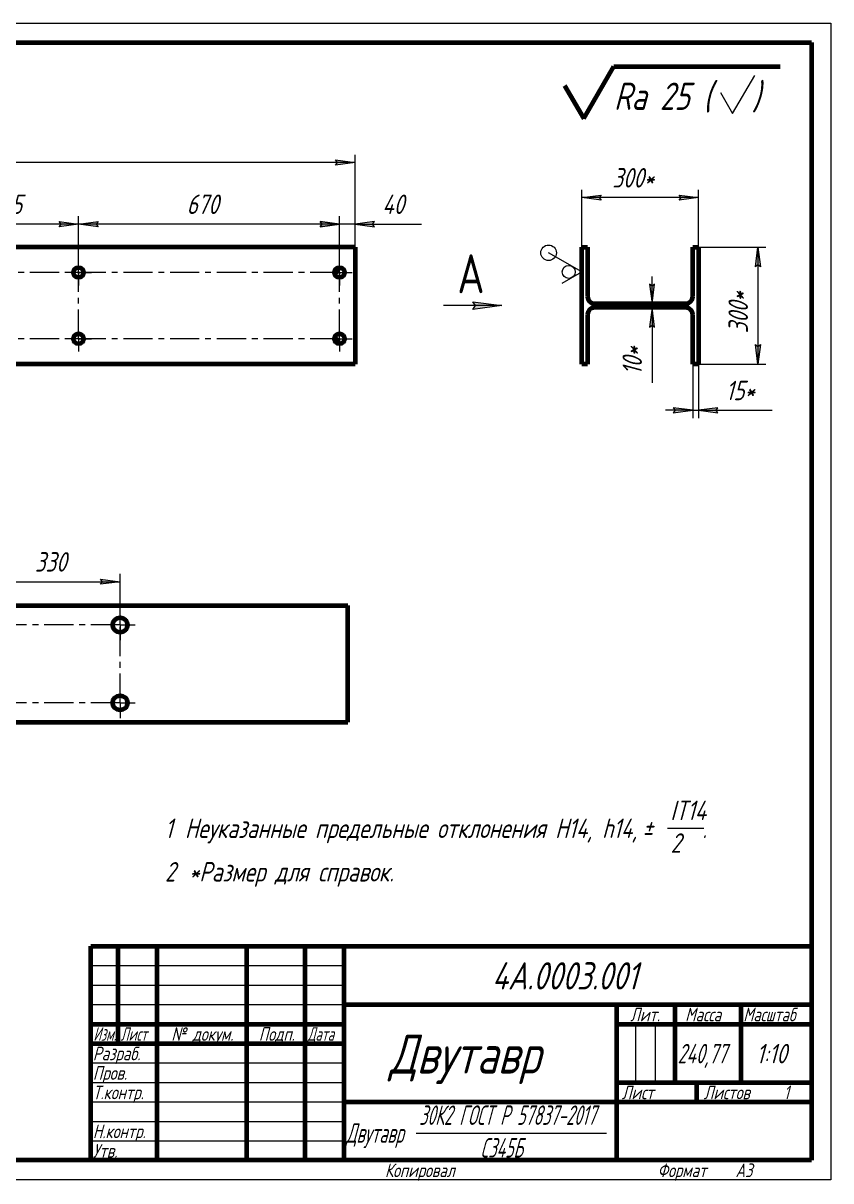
# Model space of a CAD drawing. Header units: millimetres. Extents: x 0 to 420, y 0 to 297.
# Drawn here: x 212.6 to 420, y -0.3 to 297 of the extents above; entities that cross this region are included whole.
import ezdxf

# ---------------------------------------------------------------- set-up
doc = ezdxf.new("R2010")
doc.units = ezdxf.units.MM
for name, pattern in [('K5LT_AXLED', [12, 7.5, -1.5, 1.5, -1.5]), ('K5LT_BASIC', [0]), ('K5LT_THIN', [0])]:
    doc.linetypes.add(name, pattern=pattern)
doc.layers.add('Системный слой', color=7, linetype='Continuous')
doc.layers.add('Системный слой (1)', color=7, linetype='Continuous', true_color=0x6c6c6c)
doc.styles.add('KDIMTEXTSTYLE', font='GOST_AU.SHX', dxfattribs={"width": 0.96, "oblique": 15, "height": 5})
doc.styles.add('KTEXTSTYLE', font='GOST_AU.SHX', dxfattribs={"width": 0.96, "height": 5})
doc.dimstyles.new('KDIMSTYLE (0.10)', dxfattribs={"dimtxt": 5, "dimasz": 1, "dimexe": 2, "dimexo": 0, "dimgap": 1, "dimtad": 1, "dimlfac": 10, "dimtxsty": 'KDIMTEXTSTYLE', "dimsah": 1, "dimcen": 0, "dimdle": 1, "dimadec": 0, "dimazin": 0, "dimtfac": 0.667, "dimtmove": 0, "dimatfit": 3, "dimfxl": 1, "dimtvp": 1, "dimtolj": 1, "dimtzin": 0, "dimarcsym": 0})

# ---------------------------------------------------------------- blocks, each defined once
blk = doc.blocks.new('D5')
at = {"layer": 'Системный слой (1)'}
for points in [[(196.32, 246.06), (191.32, 245.4), (196.32, 244.74), (195.82, 245.4)], [(226.82, 245.4), (221.82, 246.06), (222.32, 245.4), (221.82, 244.74)]]:
    blk.add_hatch(color=7, dxfattribs=at).paths.add_polyline_path(points)
at = {"layer": 'Системный слой (1)', "color": 7, "linetype": 'K5LT_THIN', "lineweight": 18}
for p, q in [((191.32, 234.47), (191.32, 247.4)), ((226.82, 232.97), (226.82, 247.4)), ((191.32, 245.4), (196.32, 246.06)), ((196.32, 244.74), (191.32, 245.4)), ((196.32, 246.06), (195.82, 245.4)), ((195.82, 245.4), (196.32, 244.74)), ((222.32, 245.4), (221.82, 246.06)), ((221.82, 246.06), (226.82, 245.4)), ((226.82, 245.4), (221.82, 244.74)), ((221.82, 244.74), (222.32, 245.4))]:
    blk.add_line(p, q, dxfattribs=at)
blk.add_wipeout([(203.92, 246.4), (203.92, 253.78), (213.8, 253.78), (213.8, 246.4)]).dxf.layer = 'Системный слой (1)'
blk.add_line((226.82, 245.4), (191.32, 245.4), dxfattribs=at)
at = {"layer": 'Системный слой (1)', "color": 7, "insert": (203.92, 252.99), "char_height": 5, "attachment_point": 1, "style": 'KTEXTSTYLE'}
blk.add_mtext('\\H5.0;\\W1.000;\\Q15;\\Q15;\\W0.965;355', dxfattribs=at)
blk = doc.blocks.new('KDIMARROW_01')
at = {"layer": 'Системный слой'}
blk.add_hatch(color=0, dxfattribs=at).paths.add_polyline_path([(0, 0), (-5, 0.66), (-4.5, 0), (-5, -0.66)])
at = {"layer": 'Системный слой', "color": 0, "linetype": 'K5LT_THIN', "lineweight": 18}
for p, q in [((-4.5, 0), (-5, 0.66)), ((-5, 0.66), (0, 0)), ((0, 0), (-5, -0.66)), ((-5, -0.66), (-4.5, 0)), ((0, 0), (-1, 0))]:
    blk.add_line(p, q, dxfattribs=at)
blk = doc.blocks.new('D6')
at = {"layer": 'Системный слой (1)'}
for points in [[(231.82, 246.06), (226.82, 245.4), (231.82, 244.74), (231.32, 245.4)], [(293.82, 245.4), (288.82, 246.06), (289.32, 245.4), (288.82, 244.74)]]:
    blk.add_hatch(color=7, dxfattribs=at).paths.add_polyline_path(points)
at = {"layer": 'Системный слой (1)', "color": 7, "linetype": 'K5LT_THIN', "lineweight": 18}
for p, q in [((226.82, 232.97), (226.82, 247.4)), ((293.82, 232.97), (293.82, 247.4)), ((226.82, 245.4), (231.82, 246.06)), ((231.82, 244.74), (226.82, 245.4)), ((231.82, 246.06), (231.32, 245.4)), ((231.32, 245.4), (231.82, 244.74)), ((289.32, 245.4), (288.82, 246.06)), ((288.82, 246.06), (293.82, 245.4)), ((293.82, 245.4), (288.82, 244.74)), ((288.82, 244.74), (289.32, 245.4))]:
    blk.add_line(p, q, dxfattribs=at)
blk.add_wipeout([(254.58, 246.4), (254.58, 253.78), (265.6, 253.78), (265.6, 246.4)]).dxf.layer = 'Системный слой (1)'
blk.add_line((293.82, 245.4), (226.82, 245.4), dxfattribs=at)
at = {"layer": 'Системный слой (1)', "color": 7, "insert": (254.58, 252.99), "char_height": 5, "attachment_point": 1, "style": 'KTEXTSTYLE'}
blk.add_mtext('\\H5.0;\\W1.000;\\Q15;\\Q15;\\W0.965;670', dxfattribs=at)
blk = doc.blocks.new('D8')
at = {"layer": 'Системный слой (1)'}
for points in [[(293.82, 245.4), (288.82, 246.06), (289.32, 245.4), (288.82, 244.74)], [(302.82, 246.06), (297.82, 245.4), (302.82, 244.74), (302.32, 245.4)]]:
    blk.add_hatch(color=7, dxfattribs=at).paths.add_polyline_path(points)
at = {"layer": 'Системный слой (1)', "color": 7, "linetype": 'K5LT_THIN', "lineweight": 18}
for p, q in [((293.82, 232.97), (293.82, 247.4)), ((297.82, 239.47), (297.82, 247.4)), ((293.82, 245.4), (286.82, 245.4)), ((293.82, 245.4), (288.82, 246.06)), ((288.82, 246.06), (289.32, 245.4)), ((289.32, 245.4), (288.82, 244.74)), ((288.82, 244.74), (293.82, 245.4)), ((297.82, 245.4), (293.82, 245.4)), ((302.82, 246.06), (297.82, 245.4)), ((297.82, 245.4), (302.82, 244.74)), ((297.82, 245.4), (302.82, 245.4)), ((302.32, 245.4), (302.82, 246.06)), ((302.82, 244.74), (302.32, 245.4))]:
    blk.add_line(p, q, dxfattribs=at)
blk.add_wipeout([(304.82, 246.4), (304.82, 253.78), (312.53, 253.78), (312.53, 246.4)]).dxf.layer = 'Системный слой (1)'
for p, q in [((297.82, 245.4), (304.82, 245.4)), ((302.82, 245.4), (314.85, 245.4))]:
    blk.add_line(p, q, dxfattribs=at)
at = {"layer": 'Системный слой (1)', "color": 7, "insert": (304.82, 252.99), "char_height": 5, "attachment_point": 1, "style": 'KTEXTSTYLE'}
blk.add_mtext('\\H5.0;\\W1.000;\\Q15;\\Q15;\\W0.965;40', dxfattribs=at)
blk = doc.blocks.new('D9')
at = {"layer": 'Системный слой (1)'}
for points in [[(44.82, 261.88), (39.82, 261.23), (44.82, 260.57), (44.32, 261.23)], [(297.82, 261.23), (292.82, 261.88), (293.32, 261.23), (292.82, 260.57)]]:
    blk.add_hatch(color=7, dxfattribs=at).paths.add_polyline_path(points)
at = {"layer": 'Системный слой (1)', "color": 7, "linetype": 'K5LT_THIN', "lineweight": 18}
for p, q in [((39.82, 239.47), (39.82, 263.23)), ((39.82, 261.23), (44.82, 261.88)), ((44.82, 261.88), (44.32, 261.23)), ((293.32, 261.23), (292.82, 261.88)), ((292.82, 261.88), (297.82, 261.23)), ((297.82, 239.47), (297.82, 263.23)), ((44.82, 260.57), (39.82, 261.23)), ((44.32, 261.23), (44.82, 260.57)), ((297.82, 261.23), (292.82, 260.57)), ((292.82, 260.57), (293.32, 261.23))]:
    blk.add_line(p, q, dxfattribs=at)
blk.add_wipeout([(145.75, 262.23), (145.75, 269.61), (159.31, 269.61), (159.31, 262.23)]).dxf.layer = 'Системный слой (1)'
blk.add_line((297.82, 261.23), (39.82, 261.23), dxfattribs=at)
at = {"layer": 'Системный слой (1)', "color": 7, "insert": (145.75, 268.81), "char_height": 5, "attachment_point": 1, "style": 'KTEXTSTYLE'}
blk.add_mtext('\\H5.0;\\W1.000;\\Q15;\\Q15;\\W0.965;2580', dxfattribs=at)
blk = doc.blocks.new('U2')
at = {"layer": 'Системный слой (1)', "color": 30, "linetype": 'K5LT_AXLED', "lineweight": 18, "true_color": 0xff8000}
for q in [(293.82, 233.67), (41.82, 215.97), (293.82, 212.67), (297.12, 215.97)]:
    blk.add_line((293.82, 215.97), q, dxfattribs=at)
blk = doc.blocks.new('U3')
at = {"layer": 'Системный слой (1)', "color": 30, "linetype": 'K5LT_AXLED', "lineweight": 18, "true_color": 0xff8000}
for q in [(226.82, 233.67), (223.52, 215.97), (226.82, 212.67), (230.12, 215.97)]:
    blk.add_line((226.82, 215.97), q, dxfattribs=at)
blk = doc.blocks.new('U6')
at = {"layer": 'Системный слой (1)', "color": 30, "linetype": 'K5LT_AXLED', "lineweight": 18, "true_color": 0xff8000}
for q in [(293.82, 236.27), (41.82, 232.97), (293.82, 229.67), (297.12, 232.97)]:
    blk.add_line((293.82, 232.97), q, dxfattribs=at)
blk = doc.blocks.new('U7')
at = {"layer": 'Системный слой (1)', "color": 30, "linetype": 'K5LT_AXLED', "lineweight": 18, "true_color": 0xff8000}
for q in [(226.82, 236.27), (223.52, 232.97), (226.82, 229.67), (230.12, 232.97)]:
    blk.add_line((226.82, 232.97), q, dxfattribs=at)
blk = doc.blocks.new('D10')
at = {"layer": 'Системный слой (1)'}
for points in [[(401.29, 239.47), (400.64, 234.47), (401.29, 234.97), (401.95, 234.47)], [(401.29, 213.97), (400.64, 214.47), (401.29, 209.47), (401.95, 214.47)]]:
    blk.add_hatch(color=7, dxfattribs=at).paths.add_polyline_path(points)
at = {"layer": 'Системный слой (1)', "color": 7, "linetype": 'K5LT_THIN', "lineweight": 18}
for p, q in [((386.02, 239.47), (403.29, 239.47)), ((400.64, 234.47), (401.29, 239.47)), ((401.29, 239.47), (401.95, 234.47)), ((401.29, 234.97), (400.64, 234.47)), ((401.95, 234.47), (401.29, 234.97)), ((401.29, 209.47), (400.64, 214.47)), ((400.64, 214.47), (401.29, 213.97)), ((401.29, 213.97), (401.95, 214.47)), ((401.95, 214.47), (401.29, 209.47)), ((386.02, 209.47), (403.29, 209.47))]:
    blk.add_line(p, q, dxfattribs=at)
blk.add_wipeout([(400.29, 217.34), (392.91, 217.34), (392.91, 231.03), (400.29, 231.03)]).dxf.layer = 'Системный слой (1)'
blk.add_line((401.29, 239.47), (401.29, 209.47), dxfattribs=at)
at = {"layer": 'Системный слой (1)', "color": 7, "insert": (393.71, 217.34), "char_height": 5, "attachment_point": 1, "rotation": 90, "style": 'KTEXTSTYLE'}
blk.add_mtext('\\H5.0;\\W1.000;\\Q15;\\Q15;\\W0.965;300*', dxfattribs=at)
blk = doc.blocks.new('D11')
at = {"layer": 'Системный слой (1)'}
for points in [[(361.02, 252.86), (356.02, 252.2), (361.02, 251.54), (360.52, 252.2)], [(386.02, 252.2), (381.02, 252.86), (381.52, 252.2), (381.02, 251.54)]]:
    blk.add_hatch(color=7, dxfattribs=at).paths.add_polyline_path(points)
at = {"layer": 'Системный слой (1)', "color": 7, "linetype": 'K5LT_THIN', "lineweight": 18}
for p, q in [((356.02, 239.47), (356.02, 254.2)), ((356.02, 252.2), (361.02, 252.86)), ((361.02, 252.86), (360.52, 252.2)), ((381.52, 252.2), (381.02, 252.86)), ((381.02, 252.86), (386.02, 252.2)), ((386.02, 239.47), (386.02, 254.2)), ((361.02, 251.54), (356.02, 252.2)), ((360.52, 252.2), (361.02, 251.54)), ((386.02, 252.2), (381.02, 251.54)), ((381.02, 251.54), (381.52, 252.2))]:
    blk.add_line(p, q, dxfattribs=at)
blk.add_wipeout([(363.89, 253.2), (363.89, 260.58), (377.58, 260.58), (377.58, 253.2)]).dxf.layer = 'Системный слой (1)'
blk.add_line((386.02, 252.2), (356.02, 252.2), dxfattribs=at)
at = {"layer": 'Системный слой (1)', "color": 7, "insert": (363.89, 259.79), "char_height": 5, "attachment_point": 1, "style": 'KTEXTSTYLE'}
blk.add_mtext('\\H5.0;\\W1.000;\\Q15;\\Q15;\\W0.965;300*', dxfattribs=at)
blk = doc.blocks.new('D12')
at = {"layer": 'Системный слой (1)'}
for points in [[(374.09, 229.47), (373.43, 229.97), (374.09, 224.97), (374.75, 229.97)], [(374.75, 218.97), (374.09, 223.97), (373.43, 218.97), (374.09, 219.47)]]:
    blk.add_hatch(color=7, dxfattribs=at).paths.add_polyline_path(points)
at = {"layer": 'Системный слой (1)', "color": 7, "linetype": 'K5LT_THIN', "lineweight": 18}
for p, q in [((374.09, 224.97), (374.09, 231.97)), ((374.09, 229.47), (373.43, 229.97)), ((373.43, 229.97), (374.09, 224.97)), ((374.09, 224.97), (374.75, 229.97)), ((374.75, 229.97), (374.09, 229.47)), ((382.72, 224.97), (372.09, 224.97)), ((382.72, 223.97), (372.09, 223.97)), ((374.09, 223.97), (373.43, 218.97)), ((374.09, 224.97), (374.09, 223.97)), ((374.75, 218.97), (374.09, 223.97)), ((374.09, 223.97), (374.09, 218.97)), ((373.43, 218.97), (374.09, 219.47)), ((374.09, 219.47), (374.75, 218.97))]:
    blk.add_line(p, q, dxfattribs=at)
blk.add_wipeout([(373.09, 206.68), (365.71, 206.68), (365.71, 216.56), (373.09, 216.56)]).dxf.layer = 'Системный слой (1)'
for p, q in [((374.09, 223.97), (374.09, 216.97)), ((374.09, 218.97), (374.09, 204.68))]:
    blk.add_line(p, q, dxfattribs=at)
at = {"layer": 'Системный слой (1)', "color": 7, "insert": (366.5, 206.68), "char_height": 5, "attachment_point": 1, "rotation": 90, "style": 'KTEXTSTYLE'}
blk.add_mtext('\\H5.0;\\W1.000;\\Q15;\\Q15;\\W0.965;10*', dxfattribs=at)
blk = doc.blocks.new('D13')
at = {"layer": 'Системный слой (1)'}
for points in [[(384.52, 197.6), (379.52, 198.26), (380.02, 197.6), (379.52, 196.94)], [(391.02, 198.26), (386.02, 197.6), (391.02, 196.94), (390.52, 197.6)]]:
    blk.add_hatch(color=7, dxfattribs=at).paths.add_polyline_path(points)
at = {"layer": 'Системный слой (1)', "color": 7, "linetype": 'K5LT_THIN', "lineweight": 18}
for p, q in [((384.52, 209.47), (384.52, 195.6)), ((386.02, 209.47), (386.02, 195.6)), ((384.52, 197.6), (377.52, 197.6)), ((384.52, 197.6), (379.52, 198.26)), ((379.52, 198.26), (380.02, 197.6)), ((380.02, 197.6), (379.52, 196.94)), ((379.52, 196.94), (384.52, 197.6)), ((384.52, 197.6), (386.02, 197.6)), ((391.02, 198.26), (386.02, 197.6)), ((386.02, 197.6), (391.02, 196.94)), ((386.02, 197.6), (391.02, 197.6)), ((390.52, 197.6), (391.02, 198.26)), ((391.02, 196.94), (390.52, 197.6))]:
    blk.add_line(p, q, dxfattribs=at)
blk.add_wipeout([(393.02, 198.6), (393.02, 205.98), (402.51, 205.98), (402.51, 198.6)]).dxf.layer = 'Системный слой (1)'
for p, q in [((386.02, 197.6), (393.02, 197.6)), ((391.02, 197.6), (404.91, 197.6))]:
    blk.add_line(p, q, dxfattribs=at)
at = {"layer": 'Системный слой (1)', "color": 7, "insert": (393.02, 205.18), "char_height": 5, "attachment_point": 1, "style": 'KTEXTSTYLE'}
blk.add_mtext('\\H5.0;\\W1.000;\\Q15;\\Q15;\\W0.965;15*', dxfattribs=at)
blk = doc.blocks.new('U12')
at = {"layer": 'Системный слой (1)', "color": 7, "linetype": 'K5LT_THIN', "lineweight": 18}
for p, q in [((356.02, 233.12), (347.52, 238.03)), ((351.02, 230.23), (356.02, 233.12))]:
    blk.add_line(p, q, dxfattribs=at)
for centre, radius in [((347.52, 238.03), 2), ((352.69, 233.12), 1.67)]:
    blk.add_arc(centre, radius, 90, 89.99999427042205, dxfattribs=at)
blk = doc.blocks.new('VP0')
at = {"layer": 'Системный слой (1)'}
blk.add_hatch(color=7, dxfattribs=at).paths.add_polyline_path([(335.53, 224.47), (328.03, 225.46), (328.78, 224.47), (328.03, 223.48)])
at = {"layer": 'Системный слой (1)', "color": 7, "linetype": 'K5LT_THIN', "lineweight": 18}
for p, q in [((335.53, 224.47), (320.53, 224.47)), ((328.78, 224.47), (328.03, 225.46)), ((328.03, 225.46), (335.53, 224.47)), ((335.53, 224.47), (328.03, 223.48)), ((328.03, 223.48), (328.78, 224.47))]:
    blk.add_line(p, q, dxfattribs=at)
blk.add_wipeout([(324.08, 227.65), (324.08, 242.41), (330.94, 242.41), (330.94, 227.65)]).dxf.layer = 'Системный слой (1)'
at = {"layer": 'Системный слой (1)', "color": 7, "insert": (324.08, 237.65), "char_height": 10, "attachment_point": 1, "style": 'KTEXTSTYLE'}
blk.add_mtext('\\H5.0;\\W1.000;\\Q15;\\Q0;\\W0.965;\\H10.00;{\\c16711680;А}', dxfattribs=at)
blk = doc.blocks.new('D18')
at = {"layer": 'Системный слой (1)'}
for points in [[(209.49, 154.23), (204.49, 153.58), (209.49, 152.92), (208.99, 153.58)], [(237.49, 153.58), (232.49, 154.23), (232.99, 153.58), (232.49, 152.92)]]:
    blk.add_hatch(color=7, dxfattribs=at).paths.add_polyline_path(points)
at = {"layer": 'Системный слой (1)', "color": 7, "linetype": 'K5LT_THIN', "lineweight": 18}
for p, q in [((204.49, 142.47), (204.49, 155.58)), ((237.49, 142.47), (237.49, 155.58)), ((204.49, 153.58), (209.49, 154.23)), ((209.49, 152.92), (204.49, 153.58)), ((209.49, 154.23), (208.99, 153.58)), ((208.99, 153.58), (209.49, 152.92)), ((232.99, 153.58), (232.49, 154.23)), ((232.49, 154.23), (237.49, 153.58)), ((237.49, 153.58), (232.49, 152.92)), ((232.49, 152.92), (232.99, 153.58))]:
    blk.add_line(p, q, dxfattribs=at)
blk.add_wipeout([(215.58, 154.58), (215.58, 161.96), (225.96, 161.96), (225.96, 154.58)]).dxf.layer = 'Системный слой (1)'
blk.add_line((204.49, 153.58), (237.49, 153.58), dxfattribs=at)
at = {"layer": 'Системный слой (1)', "color": 7, "insert": (215.58, 161.16), "char_height": 5, "attachment_point": 1, "style": 'KTEXTSTYLE'}
blk.add_mtext('\\H5.0;\\W1.000;\\Q15;\\Q15;\\W0.965;330', dxfattribs=at)
blk = doc.blocks.new('U13')
at = {"layer": 'Системный слой (1)', "color": 30, "linetype": 'K5LT_AXLED', "lineweight": 18, "true_color": 0xff8000}
for q in [(237.49, 142.57), (41.99, 122.47), (237.49, 118.57), (241.39, 122.47)]:
    blk.add_line((237.49, 122.47), q, dxfattribs=at)
blk = doc.blocks.new('U17')
at = {"layer": 'Системный слой (1)', "color": 30, "linetype": 'K5LT_AXLED', "lineweight": 18, "true_color": 0xff8000}
for q in [(237.49, 146.37), (40.09, 142.47), (237.49, 138.57), (241.39, 142.47)]:
    blk.add_line((237.49, 142.47), q, dxfattribs=at)
blk = doc.blocks.new('U21')
at = {"color": 7, "linetype": 'K5LT_THIN', "lineweight": 18}
for p, q in [((0, 297), (420, 297)), ((420, 297), (420, 0)), ((230, 55), (295, 55)), ((230, 50), (295, 50)), ((230, 45), (295, 45)), ((369.96, 25), (369.96, 40)), ((374.98, 25), (374.98, 40)), ((230, 30), (295, 30)), ((230, 25), (295, 25)), ((230, 20), (295, 20)), ((230, 15), (295, 15)), ((313.51, 12), (362.41, 12)), ((230, 10), (295, 10)), ((420, 0), (0, 0))]:
    blk.add_line(p, q, dxfattribs=at)
at = {"color": 150, "linetype": 'K5LT_BASIC', "lineweight": 60, "true_color": 0x0080ff}
for p, q in [((20, 292), (415, 292)), ((415, 292), (415, 5)), ((230, 60), (415, 60)), ((230, 5), (230, 60)), ((237, 35), (237, 60)), ((247, 5), (247, 60)), ((270, 5), (270, 60)), ((285, 5), (285, 60)), ((295, 5), (295, 60)), ((295, 45), (415, 45)), ((365, 5), (365, 45)), ((380, 25), (380, 45)), ((397, 25), (397, 45)), ((230, 40), (295, 40)), ((365, 40), (380, 40)), ((380, 40), (415, 40)), ((230, 35), (295, 35)), ((365, 25), (415, 25)), ((385.57, 20), (385.57, 25)), ((295, 20), (365, 20)), ((365, 20), (415, 20)), ((415, 5), (20, 5))]:
    blk.add_line(p, q, dxfattribs=at)
at = {"color": 7, "attachment_point": 1, "style": 'KTEXTSTYLE'}
for s, insert, char_height in [('\\H5.0;\\W1.000;\\Q15;\\Q15;\\W0.965;\\H7.00;4А.0003.001', (332.98, 55.86), 7), ('\\H5.0;\\W1.000;\\Q15;\\Q15;\\W0.965;\\H3.50;Лит.', (368.47, 44.18), 3.5), ('\\H5.0;\\W1.000;\\Q15;\\Q15;\\W0.965;\\H3.50;Масса', (382.58, 44.18), 3.5), ('\\H5.0;\\W1.000;\\Q15;\\Q15;\\W0.930;\\H3.50;Масштаб', (397.52, 44.18), 3.5), ('\\H5.0;\\W1.000;\\Q15;\\Q15;\\W0.784;\\H3.50;Изм.', (230.62, 39.18), 3.5), ('\\H5.0;\\W1.000;\\Q15;\\Q15;\\W0.799;\\H3.50;Лист', (237.61, 39.18), 3.5), ('\\H5.0;\\W1.000;\\Q15;\\Q15;\\W0.965;\\H3.50;№ докум.', (250.63, 39.18), 3.5), ('\\H5.0;\\W1.000;\\Q15;\\Q15;\\W0.965;\\H3.50;Подп.', (273.1, 39.18), 3.5), ('\\H5.0;\\W1.000;\\Q15;\\Q15;\\W0.799;\\H3.50;Дата', (285.61, 39.18), 3.5), ('\\H5.0;\\W1.000;\\Q15;\\Q15;\\W0.965;\\H10.00;Двутавр', (306.62, 37.29), 10), ('\\H5.0;\\W1.000;\\Q15;\\Q15;\\W0.965;\\H3.50;Разраб.', (230.5, 34.18), 3.5), ('\\H5.0;\\W1.000;\\Q15;\\Q15;\\W0.808;240,77', (380.65, 34.9), 5), ('\\H5.0;\\W1.000;\\Q15;\\Q15;\\W0.965;{\\c16711680;1:10}', (400.86, 34.9), 5), ('\\H5.0;\\W1.000;\\Q15;\\Q15;\\W0.965;\\H3.50;Пров.', (230.5, 29.18), 3.5), ('\\H5.0;\\W1.000;\\Q15;\\Q15;\\W0.965;\\H3.50;Т.контр.', (230.5, 24.18), 3.5), ('\\H5.0;\\W1.000;\\Q15;\\Q15;\\W0.965;\\H3.50;Лист', (366.32, 24.18), 3.5), ('\\H5.0;\\W1.000;\\Q15;\\Q15;\\W0.965;\\H3.50;Листов', (387.36, 24.18), 3.5), ('\\H5.0;\\W1.000;\\Q15;\\Q15;\\W0.965;\\H3.50;1', (407.91, 24.18), 3.5), ('\\H5.0;\\W1.000;\\Q15;\\Q15;\\W0.735;30К2 ГОСТ Р 57837-2017', (314.27, 19.09), 5), ('\\H5.0;\\W1.000;\\Q15;\\Q15;\\W0.965;\\H3.50;Н.контр.', (230.5, 14.18), 3.5), ('\\H5.0;\\W1.000;\\Q15;\\Q15;\\W0.735;Двутавр', (295.5, 14.5), 5), ('\\H5.0;\\W1.000;\\Q15;\\Q15;\\W0.965;\\H3.50;Утв.', (230.5, 9.18), 3.5), ('\\H5.0;\\W1.000;\\Q15;\\Q15;\\W0.735;С345Б', (330.02, 10.71), 5), ('\\H5.0;\\W1.000;\\Q15;\\Q15;\\W0.965;\\H3.50;Копировал', (305.5, 4.18), 3.5), ('\\H5.0;\\W1.000;\\Q15;\\Q15;\\W0.965;\\H3.50;Формат', (375.5, 4.18), 3.5), ('\\H5.0;\\W1.000;\\Q15;\\Q15;\\W0.965;\\H3.50;A3', (395.5, 4.18), 3.5)]:
    blk.add_mtext(s, dxfattribs=dict(at, insert=insert, char_height=char_height))
blk = doc.blocks.new('U22')
at = {"color": 7, "linetype": 'K5LT_THIN', "lineweight": 18}
blk.add_line((378.03, 90.26), (387.42, 90.26), dxfattribs=at)
at = {"color": 7, "char_height": 5, "attachment_point": 1, "style": 'KTEXTSTYLE'}
for s, insert in [('\\H5.0;\\W1.000;\\Q15;\\Q15;\\W0.965;IT14', (378.79, 97.35)), ('\\H5.0;\\W1.000;\\Q15;\\Q15;\\W0.965;1', (249, 92.76)), ('\\H5.0;\\W1.000;\\Q15;\\Q15;\\W0.965;Неуказанные предельные отклонения H14, h14, ', (254.12, 92.76)), ('\\H5.0;\\W1.000;\\Q15;\\Q15;\\W0.965; ', (374.5, 92.76)), ('\\H5.0;\\W1.000;\\Q15;\\Q15;\\W0.965;±', (371.59, 92.76)), ('\\H5.0;\\W1.000;\\Q15;\\Q15;\\W0.965;2', (378.85, 88.97)), ('\\H5.0;\\W1.000;\\Q15;\\Q15;\\W0.965;.', (387.01, 92.76)), ('\\H5.0;\\W1.000;\\Q15;\\Q15;\\W0.965;2', (249, 81.59)), ('\\H5.0;\\W1.000;\\Q15;\\Q15;\\W0.965;*Размер для справок.', (255.17, 81.59))]:
    blk.add_mtext(s, dxfattribs=dict(at, insert=insert))
blk = doc.blocks.new('U23')
at = {"color": 150, "linetype": 'K5LT_BASIC', "lineweight": 60, "true_color": 0x0080ff}
for p, q in [((356.55, 272.51), (364.28, 285.91)), ((364.28, 285.91), (407, 285.91)), ((351.64, 281.01), (356.55, 272.51))]:
    blk.add_line(p, q, dxfattribs=at)
at = {"color": 7, "linetype": 'K5LT_THIN', "lineweight": 18}
for p, q in [((394.77, 273.77), (400.45, 283.57)), ((391.67, 279.21), (394.77, 273.77))]:
    blk.add_line(p, q, dxfattribs=at)
at = {"color": 7, "char_height": 7, "attachment_point": 1, "style": 'KTEXTSTYLE'}
for s, insert in [('\\H5.0;\\W1.000;\\Q15;\\Q15;\\W0.965;\\H7.00;Ra 25 (', (364.28, 281.73)), ('\\H5.0;\\W1.000;\\Q15;\\Q15;\\W0.965;\\H7.00;)', (399.75, 281.73))]:
    blk.add_mtext(s, dxfattribs=dict(at, insert=insert))

msp = doc.modelspace()

# ---------------------------------------------------------------- linework, layer by layer
at = {"layer": 'Системный слой (1)', "color": 150, "linetype": 'K5LT_BASIC', "lineweight": 60, "true_color": 0x0080ff}
for p, q in [((297.8162, 239.47), (39.8162, 239.47)), ((297.8162, 239.47), (297.8162, 209.47)), ((356.0225, 239.47), (357.5225, 239.47)), ((356.0225, 209.47), (356.0225, 239.47)), ((357.5225, 239.47), (357.5225, 226.77)), ((384.5225, 226.77), (384.5225, 239.47)), ((384.5225, 239.47), (386.0225, 239.47)), ((386.0225, 239.47), (386.0225, 209.47)), ((359.3225, 224.97), (382.7225, 224.97)), ((382.7225, 223.97), (359.3225, 223.97)), ((357.5225, 222.17), (357.5225, 209.47)), ((384.5225, 209.47), (384.5225, 222.17)), ((297.8162, 209.47), (39.8162, 209.47)), ((357.5225, 209.47), (356.0225, 209.47)), ((386.0225, 209.47), (384.5225, 209.47)), ((37.9883, 147.47), (295.9883, 147.47)), ((295.9883, 117.47), (295.9883, 147.47)), ((37.9883, 117.47), (295.9883, 117.47))]:
    msp.add_line(p, q, dxfattribs=at)
for centre, radius in [((226.8162, 215.97), 1.3), ((293.8162, 215.97), 1.3), ((237.4883, 122.47), 1.9)]:
    msp.add_circle(centre, radius, dxfattribs=at)
for centre, radius, start, end in [((359.3225, 226.77), 1.8, 180, 270), ((382.7225, 226.77), 1.8, 270, 0), ((359.3225, 222.17), 1.8, 90, 180), ((382.7225, 222.17), 1.8, 0, 90), ((291.8162, 214.47), 1.9, 6.186481, 67.553315)]:
    msp.add_arc(centre, radius, start, end, dxfattribs=at)

# ---------------------------------------------------------------- block references
for name in ['U23', 'U22']:
    msp.add_blockref(name, (0, 0))
at = {"layer": 'Системный слой (1)'}
msp.add_blockref('VP0', (0, 0), dxfattribs=at)

# ---------------------------------------------------------------- next in the draw order: dimensions: what is measured, and where the dimension line sits
at = {"layer": 'Системный слой (1)', "color": 7}
for base, p1, p2, angle, override, picture, middle in [((226.8162, 245.4018), (191.3162, 234.47), (226.8162, 232.97), 90, {"dimexo": 0, "dimpost": '\\H5.0;\\W0.965;\\Q15;<>', "dimblk1": 'KDIMARROW_01', "dimblk2": 'KDIMARROW_01', "dimse1": 0, "dimse2": 0, "dimclrt": 7, "dimtol": 1, "dimtp": 0, "dimtm": 0, "dimtdec": 5, "dimtolj": 1}, 'D5', (209.0662, 245.4018)), ((401.294, 239.47), (386.0225, 209.47), (386.0225, 239.47), 270, {"dimexo": 0, "dimpost": '\\H5.0;\\W0.965;\\Q15;<>\\H5.0;\\W0.965;\\Q15;\\Q15;*', "dimblk1": 'KDIMARROW_01', "dimblk2": 'KDIMARROW_01', "dimse1": 0, "dimse2": 0, "dimclrt": 7, "dimtol": 1, "dimtp": 0, "dimtm": 0, "dimtdec": 5, "dimtolj": 1}, 'D10', (401.294, 224.47)), ((204.4882558992, 153.5762037937), (237.4882558992, 142.4700332974), (204.4882558992, 142.4700332974), 90, {"dimexo": 0, "dimpost": '\\H5.0;\\W0.965;\\Q15;<>', "dimblk1": 'KDIMARROW_01', "dimblk2": 'KDIMARROW_01', "dimse1": 0, "dimse2": 0, "dimclrt": 7, "dimtol": 1, "dimtp": 0, "dimtm": 0, "dimtdec": 5, "dimtolj": 1}, 'D18', (220.9882558992, 153.5762037937))]:
    dim = msp.add_linear_dim(base=base, p1=p1, p2=p2, angle=angle, dimstyle='KDIMSTYLE (0.10)', override=override, dxfattribs=at)
    dim.commit()
    dim.dimension.update_dxf_attribs({"geometry": picture, "text_midpoint": middle, "dimtype": 160})
dim = msp.add_linear_dim(base=(374.0886076323, 224.9700332974), p1=(382.7224830815, 223.9700332974), p2=(382.7224830815, 224.9700332974), dimstyle='KDIMSTYLE (0.10)', override={"dimexo": 0, "dimtoh": 1, "dimpost": '\\H5.0;\\W0.965;\\Q15;<>\\H5.0;\\W0.965;\\Q15;\\Q15;*', "dimblk1": 'KDIMARROW_01', "dimblk2": 'KDIMARROW_01', "dimse1": 0, "dimse2": 0, "dimclrt": 7, "dimtol": 1, "dimtp": 0, "dimtm": 0, "dimtdec": 5, "dimtmove": 1, "dimtolj": 1}, dxfattribs=at)
dim.commit()
dim.dimension.update_dxf_attribs({"geometry": 'D12', "text_midpoint": (374.0886076323, 211.826700816), "dimtype": 160})

# ---------------------------------------------------------------- next in the draw order: linework, layer by layer
at = {"layer": 'Системный слой (1)', "color": 150, "linetype": 'K5LT_BASIC', "lineweight": 60, "true_color": 0x0080ff}
msp.add_circle((237.4883, 142.47), 1.9, dxfattribs=at)

# ---------------------------------------------------------------- next in the draw order: block references
at = {"layer": 'Системный слой (1)'}
for name in ['U17', 'U13']:
    msp.add_blockref(name, (0, 0), dxfattribs=at)

# ---------------------------------------------------------------- next in the draw order: dimensions: what is measured, and where the dimension line sits
at = {"layer": 'Системный слой (1)', "color": 7}
for base, p1, p2, override, picture, middle in [((386.0224830815, 252.1992063207), (356.0224830815, 239.4700332974), (386.0224830815, 239.4700332974), {"dimexo": 0, "dimpost": '\\H5.0;\\W0.965;\\Q15;<>\\H5.0;\\W0.965;\\Q15;\\Q15;*', "dimblk1": 'KDIMARROW_01', "dimblk2": 'KDIMARROW_01', "dimse1": 0, "dimse2": 0, "dimclrt": 7, "dimtol": 1, "dimtp": 0, "dimtm": 0, "dimtdec": 5, "dimtolj": 1}, 'D11', (371.0224830815, 252.1992063207)), ((293.816186402, 245.4017712623), (226.816186402, 232.9700332974), (293.816186402, 232.9700332974), {"dimexo": 0, "dimpost": '\\H5.0;\\W0.965;\\Q15;<>', "dimblk1": 'KDIMARROW_01', "dimblk2": 'KDIMARROW_01', "dimse1": 0, "dimse2": 0, "dimclrt": 7, "dimtol": 1, "dimtp": 0, "dimtm": 0, "dimtdec": 5, "dimtolj": 1}, 'D6', (260.316186402, 245.4017712623)), ((384.5224830815, 197.5970890217), (386.0224830815, 209.4700332974), (384.5224830815, 209.4700332974), {"dimexo": 0, "dimtoh": 1, "dimpost": '\\H5.0;\\W0.965;\\Q15;<>\\H5.0;\\W0.965;\\Q15;\\Q15;*', "dimblk1": 'KDIMARROW_01', "dimblk2": 'KDIMARROW_01', "dimse1": 0, "dimse2": 0, "dimclrt": 7, "dimtol": 1, "dimtp": 0, "dimtm": 0, "dimtdec": 5, "dimtmove": 1, "dimtolj": 1}, 'D13', (397.9623788259, 197.5970890217))]:
    dim = msp.add_linear_dim(base=base, p1=p1, p2=p2, angle=90, dimstyle='KDIMSTYLE (0.10)', override=override, dxfattribs=at)
    dim.commit()
    dim.dimension.update_dxf_attribs({"geometry": picture, "text_midpoint": middle, "dimtype": 160})

# ---------------------------------------------------------------- next in the draw order: linework, layer by layer
at = {"layer": 'Системный слой (1)', "color": 150, "linetype": 'K5LT_BASIC', "lineweight": 60, "true_color": 0x0080ff}
msp.add_circle((226.8162, 232.97), 1.3, dxfattribs=at)

# ---------------------------------------------------------------- next in the draw order: block references
at = {"layer": 'Системный слой (1)'}
for name in ['U12', 'U7', 'U3']:
    msp.add_blockref(name, (0, 0), dxfattribs=at)

# ---------------------------------------------------------------- next in the draw order: dimensions: what is measured, and where the dimension line sits
at = {"layer": 'Системный слой (1)', "color": 7}
dim = msp.add_linear_dim(base=(297.8162, 245.4018), p1=(293.8162, 232.97), p2=(297.8162, 239.47), angle=90, dimstyle='KDIMSTYLE (0.10)', override={"dimexo": 0, "dimtoh": 1, "dimpost": '\\H5.0;\\W0.965;\\Q15;<>', "dimblk1": 'KDIMARROW_01', "dimblk2": 'KDIMARROW_01', "dimse1": 0, "dimse2": 0, "dimclrt": 7, "dimtol": 1, "dimtp": 0, "dimtm": 0, "dimtdec": 5, "dimtmove": 1, "dimtolj": 1}, dxfattribs=at)
dim.commit()
dim.dimension.update_dxf_attribs({"geometry": 'D8', "text_midpoint": (308.835, 245.4018), "dimtype": 160})

# ---------------------------------------------------------------- next in the draw order: linework, layer by layer
at = {"layer": 'Системный слой (1)', "color": 150, "linetype": 'K5LT_BASIC', "lineweight": 60, "true_color": 0x0080ff}
msp.add_circle((293.8162, 232.97), 1.3, dxfattribs=at)
msp.add_arc((291.8162, 234.47), 1.9, 292.446685, 353.813519, dxfattribs=at)

# ---------------------------------------------------------------- next in the draw order: block references
at = {"layer": 'Системный слой (1)'}
for name in ['U6', 'U2']:
    msp.add_blockref(name, (0, 0), dxfattribs=at)

# ---------------------------------------------------------------- next in the draw order: dimensions: what is measured, and where the dimension line sits
at = {"layer": 'Системный слой (1)', "color": 7}
dim = msp.add_linear_dim(base=(297.8162, 261.226), p1=(39.8162, 239.47), p2=(297.8162, 239.47), angle=180, dimstyle='KDIMSTYLE (0.10)', override={"dimexo": 0, "dimpost": '\\H5.0;\\W0.965;\\Q15;<>', "dimblk1": 'KDIMARROW_01', "dimblk2": 'KDIMARROW_01', "dimse1": 0, "dimse2": 0, "dimclrt": 7, "dimtol": 1, "dimtp": 0, "dimtm": 0, "dimtdec": 5, "dimtolj": 1}, dxfattribs=at)
dim.commit()
dim.dimension.update_dxf_attribs({"geometry": 'D9', "text_midpoint": (152.8162, 261.226), "dimtype": 160})

# ---------------------------------------------------------------- next in the draw order: block references
msp.add_blockref('U21', (0, 0))

doc.saveas('drawing.dxf')
